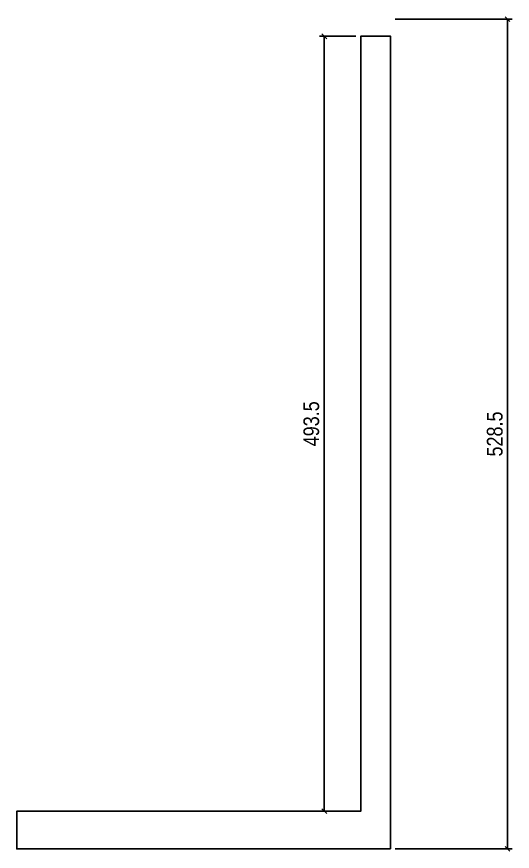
# Model space of a CAD drawing. Header units: millimetres. Extents: x 13777 to 27878, y -21631 to 6985.
# Drawn here: x 23996 to 24311, y -3631 to -3099 of the extents above; entities that cross this region are included whole.
import ezdxf

# ---------------------------------------------------------------- set-up
doc = ezdxf.new("R2010")
doc.units = ezdxf.units.MM
doc.layers.add('COTA', color=241, linetype='Continuous')
doc.layers.add('F-PILARES-S', color=170, linetype='Continuous')
doc.styles.add('COTA TECNICA', font='techl___.ttf', dxfattribs={"height": 10})
doc.dimstyles.new('PAINEL', dxfattribs={"dimtxt": 10, "dimasz": 3, "dimexe": 3, "dimexo": 3, "dimgap": 3, "dimtad": 1, "dimdec": 1, "dimzin": 12, "dimdsep": 46, "dimtxsty": 'COTA TECNICA', "dimblk1": 'OBLIQUE', "dimblk2": 'OBLIQUE', "dimsah": 1, "dimcen": 0.9, "dimclrd": 4, "dimclre": 4, "dimclrt": 240, "dimadec": 1, "dimazin": 3, "dimtfac": 1, "dimtdec": 1, "dimtmove": 0, "dimatfit": 3, "dimfxl": 1, "dimtolj": 1, "dimtzin": 12, "dimarcsym": 0})

# ---------------------------------------------------------------- blocks, each defined once
blk = doc.blocks.new('_Oblique')
at = {"color": 0, "linetype": 'ByBlock', "lineweight": -2}
blk.add_line((-0.5, -0.5), (0.5, 0.5), dxfattribs=at)
blk = doc.blocks.new('*D1759')
at = {"layer": 'COTA', "color": 4, "lineweight": -2, "transparency": 16777216}
for p, q in [((24211.61, -3111.56), (24188.46, -3111.56)), ((24191.46, -3111.56), (24191.46, -3605.06)), ((24211.61, -3605.06), (24188.46, -3605.06))]:
    blk.add_line(p, q, dxfattribs=at)
at = {"layer": 'Defpoints', "color": 0, "transparency": 16777216}
for p in [(24214.61, -3111.56), (24191.46, -3605.06), (24214.61, -3605.06)]:
    blk.add_point(p, dxfattribs=at)
at = {"layer": 'COTA', "color": 4, "lineweight": -2, "transparency": 16777216, "xscale": 3, "yscale": 3, "zscale": 3}
for p, rotation in [((24191.46, -3111.56), 90), ((24191.46, -3605.06), 270)]:
    blk.add_blockref('_Oblique', p, dxfattribs=dict(at, rotation=rotation))
at = {"layer": 'COTA', "color": 240, "transparency": 16777216, "insert": (24183.21, -3358.31), "char_height": 10, "attachment_point": 5, "rotation": 90, "style": 'COTA TECNICA'}
blk.add_mtext('\\A1;493.5', dxfattribs=at)
blk = doc.blocks.new('*D1760')
at = {"layer": 'COTA', "color": 4, "lineweight": -2, "transparency": 16777216}
for p, q in [((24236.61, -3100.56), (24311.15, -3100.56)), ((24308.15, -3100.56), (24308.15, -3629.06)), ((24236.61, -3629.06), (24311.15, -3629.06))]:
    blk.add_line(p, q, dxfattribs=at)
at = {"layer": 'Defpoints', "color": 0, "transparency": 16777216}
for p in [(24233.61, -3100.56), (24233.61, -3629.06), (24308.15, -3629.06)]:
    blk.add_point(p, dxfattribs=at)
at = {"layer": 'COTA', "color": 4, "lineweight": -2, "transparency": 16777216, "xscale": 3, "yscale": 3, "zscale": 3}
for p, rotation in [((24308.15, -3100.56), 90), ((24308.15, -3629.06), 270)]:
    blk.add_blockref('_Oblique', p, dxfattribs=dict(at, rotation=rotation))
at = {"layer": 'COTA', "color": 240, "transparency": 16777216, "insert": (24300.02, -3364.81), "char_height": 10, "attachment_point": 5, "rotation": 90, "style": 'COTA TECNICA'}
blk.add_mtext('\\A1;528.5', dxfattribs=at)

msp = doc.modelspace()

# ---------------------------------------------------------------- linework, layer by layer
at = {"layer": 'F-PILARES-S', "linetype": 'Continuous'}
msp.add_lwpolyline([(24233.61, -3629.06), (24233.61, -3111.56), (24214.61, -3111.56), (24214.61, -3605.06), (23995.61, -3605.06), (23995.61, -3629.06), (24233.61, -3629.06)], dxfattribs=at)

# ---------------------------------------------------------------- dimensions: what is measured, and where the dimension line sits
at = {"layer": 'COTA'}
for base, p1, p2, picture, middle in [((24308.15, -3629.06), (24233.61, -3100.56), (24233.61, -3629.06), '*D1760', (24300.02, -3364.81)), ((24191.46, -3605.06), (24214.61, -3111.56), (24214.61, -3605.06), '*D1759', (24183.21, -3358.31))]:
    dim = msp.add_linear_dim(base=base, p1=p1, p2=p2, angle=90, dimstyle='PAINEL', dxfattribs=at)
    dim.commit()
    dim.dimension.update_dxf_attribs({"geometry": picture, "text_midpoint": middle})

doc.saveas('drawing.dxf')
